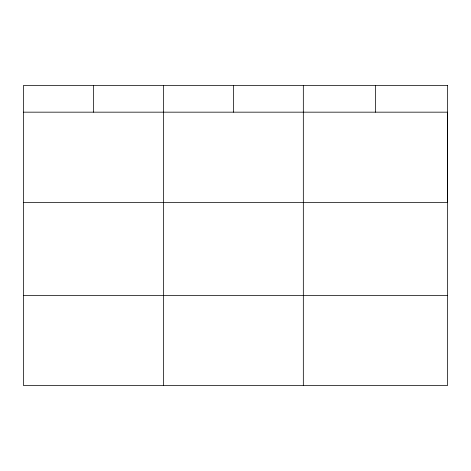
<?xml version="1.0" encoding="UTF-8"?>
<svg xmlns="http://www.w3.org/2000/svg" width="471" height="471" viewBox="0 0 471 471"><rect width="100%" height="100%" fill="white"/><g stroke="black" fill="none" stroke-linecap="round" stroke-linejoin="round"><path stroke-width="0.71" d="M23.55 112.169L447.45 112.169L447.45 202.406L23.55 202.406M23.55 295.376L447.45 295.376M375.387 85.386L375.387 112.169M303.324 85.386L303.324 385.614M233.38 85.386L233.38 112.169M163.437 85.386L163.437 385.614M93.494 85.386L93.494 112.169M447.45 85.386L23.55 85.386L23.55 385.614L447.45 385.614L447.45 85.386"/></g></svg>
